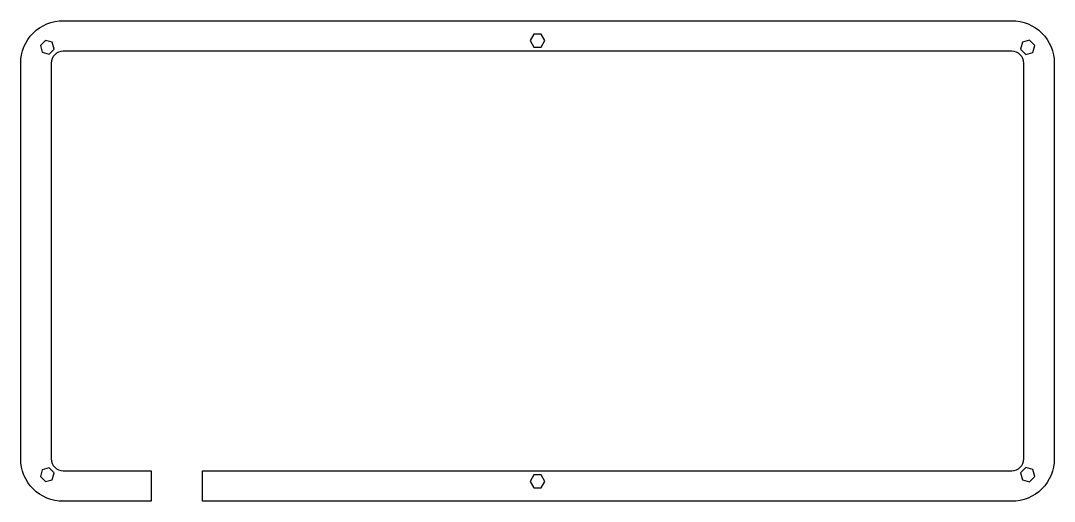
# Model space of a CAD drawing. Header units: millimetres. Extents: x -236 to 8, y -8 to 106.
import ezdxf

# ---------------------------------------------------------------- set-up
doc = ezdxf.new("R2010")
doc.units = ezdxf.units.MM
doc.layers.get('0').update_dxf_attribs({"linetype": 'CONTINUOUS'})

msp = doc.modelspace()

# ---------------------------------------------------------------- linework, layer by layer
msp.add_lwpolyline([(-204.79, -0.3), (-204.79, -7.5), (-225.5, -7.5, -0.414214), (-235.5, 2.5), (-235.5, 95.5, -0.414214), (-225.5, 105.5), (-2.5, 105.5, -0.414214), (7.5, 95.5), (7.5, 2.5, -0.414214), (-2.5, -7.5), (-192.79, -7.5), (-192.79, -0.3), (-2.5, -0.3, 0.414214), (0.3, 2.5), (0.3, 95.5, 0.414214), (-2.5, 98.3), (-225.5, 98.3, 0.414214), (-228.3, 95.5), (-228.3, 2.5, 0.414214), (-225.5, -0.3)], format="xyb", close=True)
for points in [[(-113.13, 102.3), (-114.87, 102.3), (-115.73, 100.8), (-114.87, 99.3), (-113.13, 99.3), (-112.27, 100.8)], [(-230.43, 98.06), (-228.81, 97.63), (-227.63, 98.81), (-228.06, 100.43), (-229.68, 100.86), (-230.86, 99.68)], [(2.92, 99.7), (1.7, 100.92), (0.02, 100.47), (-0.43, 98.8), (0.8, 97.57), (2.47, 98.02)], [(-227.63, -0.81), (-228.81, 0.37), (-230.43, -0.06), (-230.86, -1.68), (-229.68, -2.86), (-228.06, -2.43)], [(0.8, 0.43), (-0.43, -0.8), (0.02, -2.47), (1.7, -2.92), (2.92, -1.7), (2.47, -0.02)], [(-113.13, -1.3), (-114.87, -1.3), (-115.73, -2.8), (-114.87, -4.3), (-113.13, -4.3), (-112.27, -2.8)]]:
    msp.add_lwpolyline(points, close=True)

doc.saveas('drawing.dxf')
